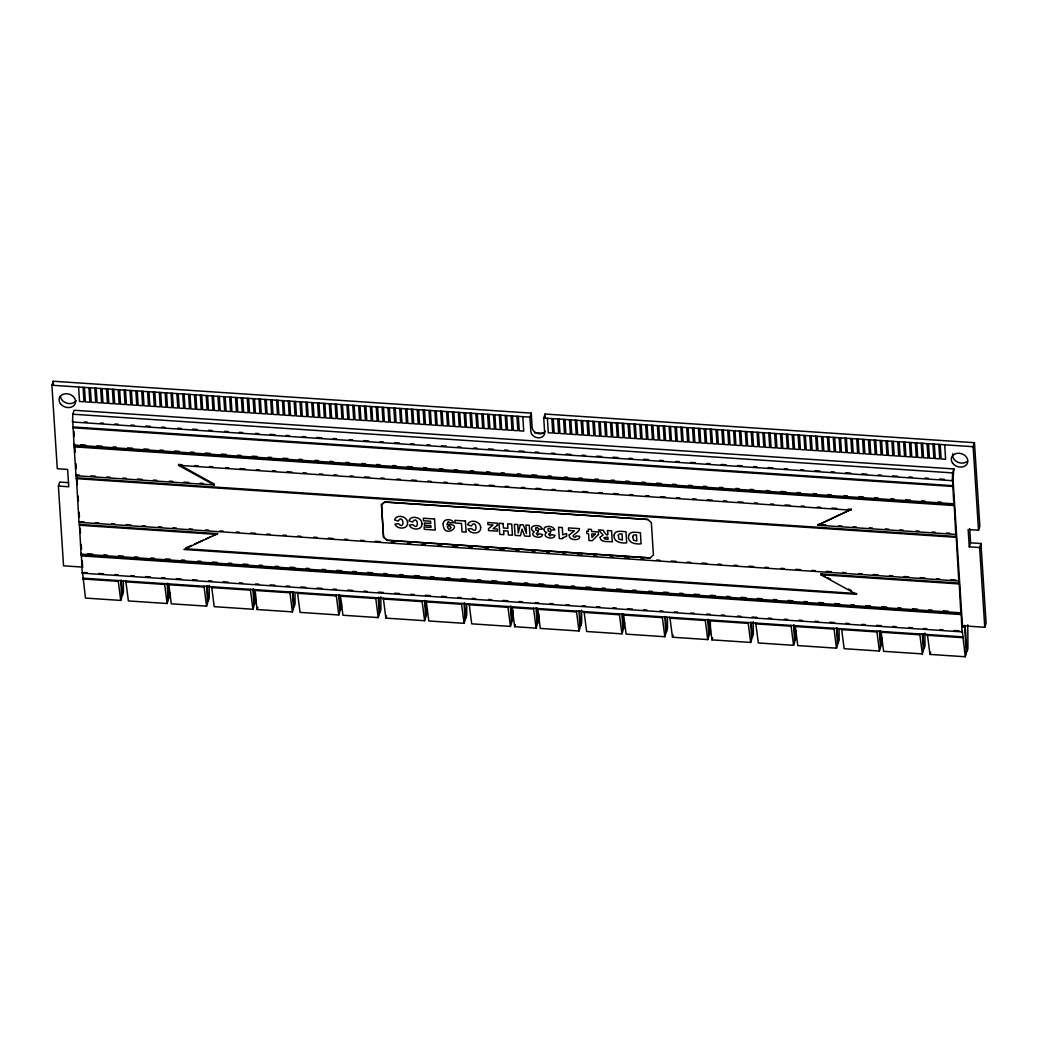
<?xml version="1.0" encoding="UTF-8"?>
<svg xmlns="http://www.w3.org/2000/svg" width="1038" height="1038" viewBox="0 0 1038 1038"><rect width="100%" height="100%" fill="white"/><g stroke="black" fill="none" stroke-linecap="round" stroke-linejoin="round"><path stroke-width="1.5" d="M72.53 421.999L72.79 421.194L74.022 445.107L953.805 503.793L952.573 479.88L952.313 480.685L72.53 421.999L72.816 414.214L74.139 410.257L953.922 468.942L952.975 478.687L962.356 624.162A6.968 1.285 -86.2 0 0 964.055 625.862M952.313 480.685L952.612 472.9L953.922 468.942M82.923 567.111L63.539 565.814L58.4 486.082L68.755 486.77L67.639 469.436L57.285 468.748L51.9 385.241L53.236 381.244L531.248 413.124L532.17 427.565A7.045 5.644 18.4 0 0 537.658 433.495A7.045 5.644 18.4 0 0 545.248 431.315M58.4 486.082L59.724 482.073L68.612 482.67M74.022 445.107L74.282 444.303M214.152 484.954L178.497 465.309L178.77 464.505L214.425 484.149L214.152 484.954L75.995 475.728L74.126 446.846L74.399 446.042L954.182 504.728L954.065 503.002L953.805 503.793M75.995 475.728L76.254 474.937L79.472 475.144M78.992 522.335L79.264 521.53L81.042 554.11L960.825 612.809L959.047 580.229L958.775 581.021L78.992 522.335L76.254 474.937M81.042 554.11L81.301 553.319L82.274 573.184L962.057 631.87L962.317 631.078L965.249 656.756L929.97 654.407L927.414 634.503M82.274 573.184L82.534 572.379L85.466 598.07L120.732 600.431L121.77 597.33L120.68 580.385M120.732 600.431L118.176 580.514L962.693 636.852M167.092 583.343L168.182 600.288L167.105 603.519L128.375 600.937L125.819 581.021M167.105 603.519L164.549 583.616M206.549 585.977L207.639 602.922L206.575 606.153L171.296 603.805L168.74 583.888M185.802 548.778L856.713 593.541L856.454 594.333L183.921 549.478L217.617 533.636L79.446 524.424M206.575 606.153L204.019 586.236M252.922 589.078L254.012 606.023L252.935 609.241L214.204 606.659L211.661 586.755M252.935 609.241L250.379 589.337M292.379 591.712L293.469 608.657L292.405 611.875L257.126 609.527L254.57 589.61M257.126 609.527L257.839 607.373M292.405 611.875L289.849 591.971M338.751 594.8L339.841 611.745L338.777 614.976L300.047 612.381L297.491 592.477M338.777 614.976L336.221 595.059M378.221 597.434L379.311 614.379L378.234 617.597L342.955 615.249L340.399 595.345M381.465 504.792L384.8 501.925L647.686 519.467L651.332 522.581L653.421 555.058L650.086 557.912L387.2 540.383L383.554 537.256L381.465 504.792L384.8 501.925M383.554 537.256L381.53 504.585M387.2 540.383L383.619 537.061M378.234 617.597L375.678 597.693M424.581 600.522L425.684 617.467L424.607 620.698L385.877 618.116L383.32 598.199M385.877 618.116L386.59 615.962M424.607 620.698L422.051 600.781M464.051 603.156L465.141 620.101L464.064 623.332L428.798 620.971L426.242 601.067M464.064 623.332L461.508 603.415M969.271 546.844L970.595 542.835L980.962 543.523L979.625 547.532L969.271 546.844L968.156 529.51L978.51 530.197L979.846 526.188L974.461 442.694L545.054 414.045L543.73 418.055L544.652 432.496A7.045 5.644 18.4 0 1 538.125 437.815A7.045 5.644 18.4 0 1 530.846 431.574L529.912 417.133L531.248 413.124M510.424 606.244L511.513 623.189L510.437 626.42L471.706 623.838L469.15 603.934M510.437 626.42L507.88 606.516M536.062 607.944L537.152 624.902L536.088 628.133L514.627 626.705L512.071 606.789M514.627 626.705L515.341 624.552M536.088 628.133L533.532 608.229M578.983 610.811L580.073 627.756L578.996 631L540.266 628.418L537.71 608.502M578.996 631L576.44 611.084M621.892 613.679L622.995 630.624L621.918 633.855L586.639 631.506L584.083 611.603M647.686 519.467L384.735 502.133M621.918 633.855L619.362 613.951M664.813 616.546L665.903 633.491L664.826 636.722L626.109 634.14L623.553 614.224M650.086 557.912L387.265 540.175M664.826 636.722L662.283 616.806M707.734 619.375L708.837 636.32L707.747 639.59L672.468 637.228L669.912 617.325M672.468 637.228L673.195 635.048M707.747 639.59L705.191 619.673M750.656 622.242L751.746 639.187L750.669 642.444L711.938 639.862L709.382 619.958M711.938 639.862L712.652 637.695M750.669 642.444L748.113 622.541M793.577 625.11L794.667 642.055L793.577 645.312L758.311 642.963L755.755 623.047M817.607 525.202L851.303 509.373L817.607 525.202L955.777 534.427L956.037 533.623L958.775 581.021M793.577 645.312L791.021 625.395M836.485 627.964L837.575 644.922L836.498 648.179L797.768 645.584L795.212 625.68M856.454 594.333L820.799 574.702L821.058 573.897L959.229 583.109M836.498 648.179L833.942 628.262M879.407 630.832L880.496 647.79L879.407 651.034L844.141 648.685L841.584 628.769M879.407 651.034L876.863 631.13M922.315 633.699L923.405 650.644L922.328 653.901L883.598 651.319L881.041 631.402M978.51 530.197L973.138 446.703L974.461 442.694M955.777 534.427L954.182 504.728M922.328 653.901L919.772 633.984M929.97 654.407L930.684 652.253M960.825 612.809L961.084 612.005L962.057 631.87M965.249 656.756L966.326 653.512L964.834 630.416L965.405 628.665L966.91 651.76L967.922 648.698L967.792 624.772M962.135 625.758L984.764 627.276L986.1 623.267L980.962 543.523M185.646 548.012L191.459 545.404M194.366 544.094L203.085 540.175M205.991 538.865L210.351 536.906M213.257 535.608L217.617 533.636M51.9 385.241L529.912 417.133M543.73 418.055L973.138 446.703M534.518 432.677L544.223 433.326M72.816 414.214L952.612 472.9M84.117 421.947L87.348 422.168M100.284 423.024L103.528 423.245M114.842 423.997L118.073 424.218M131.009 425.074L134.252 425.295M145.567 426.047L150.419 426.371M161.746 427.124L164.977 427.345M177.913 428.201L181.144 428.422M192.471 429.174L197.324 429.498M208.638 430.251L211.882 430.472M224.818 431.341L228.049 431.549M239.376 432.301L242.607 432.522M255.543 433.391L258.773 433.599M270.101 434.351L274.953 434.675M286.267 435.428L289.511 435.649M302.447 436.518L305.678 436.726M316.992 437.478L321.845 437.802M333.172 438.568L336.403 438.776M349.339 439.645L352.583 439.853M363.897 440.618L368.75 440.942M380.077 441.695L383.307 441.903M394.622 442.668L399.474 442.992M410.801 443.745L414.032 443.953M426.968 444.822L430.212 445.043M441.526 445.795L446.379 446.119M457.693 446.872L460.937 447.08M473.873 447.949L477.104 448.169M488.431 448.922L493.284 449.246M504.598 449.999L507.829 450.22M519.156 450.972L524.008 451.296M535.323 452.049L538.566 452.27M551.502 453.126L554.733 453.346M566.06 454.099L570.913 454.423M582.227 455.176L585.458 455.397M596.785 456.149L601.638 456.473M612.952 457.226L617.805 457.55M629.132 458.303L632.363 458.524M643.677 459.276L648.529 459.6M659.857 460.353L663.087 460.574M676.023 461.43L679.267 461.651M690.581 462.403L695.434 462.727M706.761 463.48L709.992 463.701M721.306 464.453L726.159 464.777M737.486 465.53L742.339 465.854M753.653 466.607L756.897 466.828M768.211 467.58L773.063 467.904M784.378 468.657L787.621 468.878M800.558 469.747L803.788 469.954M815.115 470.707L819.968 471.031M831.282 471.797L834.513 472.005M845.84 472.757L850.693 473.081M862.007 473.847L866.86 474.171M878.187 474.924L881.418 475.132M892.745 475.897L897.598 476.208M908.912 476.974L912.143 477.182M925.079 478.051L928.322 478.259M939.637 479.024L944.489 479.348M73.166 426.968L952.949 485.667M72.894 427.773L952.689 486.459M80.756 444.744L85.609 445.068M96.923 445.821L101.776 446.145M113.103 446.898L116.334 447.106M127.648 447.871L132.501 448.195M143.828 448.948L148.681 449.272M159.995 450.025L163.226 450.245M174.553 450.998L179.405 451.322M190.72 452.075L193.963 452.296M205.277 453.048L210.13 453.372M221.457 454.125L226.31 454.449M237.624 455.202L240.855 455.423M252.182 456.175L257.035 456.499M268.349 457.252L271.593 457.473M282.907 458.225L287.76 458.549M299.087 459.302L302.317 459.523M315.254 460.379L318.484 460.6M329.812 461.352L333.042 461.573M345.978 462.429L349.209 462.65M362.158 463.506L365.389 463.726M376.703 464.479L379.947 464.7M392.883 465.556L396.114 465.777M407.441 466.529L412.294 466.853M423.608 467.606L426.839 467.827M439.788 468.683L443.018 468.904M454.333 469.656L457.576 469.877M470.512 470.733L473.743 470.954M486.679 471.823L489.91 472.031M501.237 472.783L504.468 473.004M517.404 473.873L520.648 474.081M531.962 474.833L536.815 475.157M548.142 475.923L551.373 476.131M564.309 477L567.539 477.208M578.867 477.973L582.097 478.181M595.034 479.05L598.277 479.258M611.213 480.127L614.444 480.335M625.771 481.1L629.002 481.308M641.938 482.177L645.169 482.385M656.496 483.15L661.349 483.474M672.663 484.227L675.894 484.435M688.843 485.304L692.074 485.525M703.388 486.277L706.631 486.485M719.568 487.354L722.798 487.575M735.734 488.431L738.978 488.651M750.292 489.404L753.523 489.625M766.472 490.481L769.703 490.702M781.017 491.454L785.87 491.778M797.197 492.531L800.428 492.752M813.364 493.608L816.595 493.829M827.922 494.581L831.153 494.802M844.089 495.658L847.332 495.879M858.647 496.631L863.499 496.955M874.826 497.708L878.057 497.929M890.993 498.785L894.224 499.006M905.551 499.758L910.404 500.082M921.718 500.835L924.962 501.056M937.898 501.912L941.129 502.133M74.126 446.846L953.909 505.532M178.77 464.505L182 464.726M194.936 465.595L198.167 465.803M209.481 466.555L212.712 466.776M225.648 467.632L228.879 467.853M240.193 468.605L245.046 468.929M256.36 469.682L259.604 469.903M272.527 470.759L275.771 470.98M287.085 471.732L291.938 472.056M303.252 472.809L306.482 473.03M319.419 473.899L322.649 474.106M333.964 474.859L337.194 475.08M350.13 475.936L353.361 476.157M364.675 476.909L369.528 477.233M380.842 477.986L384.086 478.207M397.009 479.063L400.253 479.284M411.567 480.036L416.42 480.36M427.734 481.113L430.965 481.334M443.901 482.203L447.131 482.411M458.446 483.163L461.676 483.384M474.613 484.24L477.843 484.461M489.17 485.213L494.01 485.537M505.337 486.29L508.568 486.511M521.504 487.367L524.735 487.588M536.049 488.34L540.902 488.664M552.216 489.417L555.447 489.638M568.383 490.507L571.614 490.715M582.928 491.467L587.78 491.791M599.095 492.544L602.325 492.765M613.653 493.517L618.492 493.841M629.819 494.594L633.05 494.815M645.986 495.671L649.217 495.892M660.531 496.644L665.384 496.968M676.698 497.721L679.929 497.942M692.865 498.811L696.096 499.019M707.41 499.771L712.263 500.095M723.577 500.848L726.821 501.069M738.135 501.821L742.974 502.145M754.302 502.898L757.532 503.119M770.468 503.988L773.699 504.196M785.013 504.948L789.866 505.272M801.18 506.025L804.411 506.246M817.347 507.115L820.578 507.323M831.892 508.075L836.745 508.399M848.059 509.152L851.303 509.373M178.497 465.309L851.03 510.177M90.721 475.897L95.535 476.221M106.784 476.974L109.989 477.182M122.847 478.038L126.065 478.259M137.301 479.011L142.128 479.322M153.377 480.075L156.582 480.296M169.441 481.152L172.658 481.36M183.895 482.112L188.721 482.436M199.971 483.189L203.176 483.397M817.866 524.411L825.911 524.943M838.756 525.799L841.974 526.006M853.223 526.759L856.428 526.98M869.286 527.836L872.491 528.044M885.349 528.9L888.567 529.121M899.803 529.873L903.021 530.081M915.879 530.937L919.084 531.158M931.942 532.014L935.16 532.235M946.397 532.974L949.614 533.195M76.449 477.817L956.232 536.516M76.176 478.622L955.959 537.308M80.873 521.647L84.104 521.855M95.431 522.62L98.662 522.828M111.598 523.697L114.842 523.905M126.156 524.657L131.009 524.981M142.336 525.747L145.567 525.955M158.503 526.824L161.733 527.032M173.061 527.797L176.291 528.005M189.227 528.874L192.471 529.082M205.407 529.951L208.638 530.171M219.965 530.924L223.196 531.132M236.132 532.001L239.363 532.222M250.69 532.974L255.543 533.298M266.857 534.051L270.088 534.272M283.037 535.128L286.267 535.349M297.582 536.101L300.825 536.309M313.761 537.178L316.992 537.399M328.319 538.151L333.172 538.475M344.486 539.228L347.717 539.449M360.666 540.305L363.897 540.526M375.211 541.278L380.064 541.602M391.391 542.355L394.622 542.576M407.558 543.432L410.789 543.653M422.116 544.405L425.346 544.626M438.283 545.482L441.526 545.703M452.84 546.455L457.693 546.779M469.02 547.532L472.251 547.753M485.187 548.609L488.418 548.83M499.745 549.582L504.598 549.906M515.912 550.659L519.156 550.88M532.092 551.749L535.323 551.957M546.65 552.709L549.881 552.93M562.817 553.786L566.047 554.007M577.375 554.759L582.227 555.083M593.541 555.836L596.772 556.057M609.721 556.926L612.952 557.134M624.266 557.886L629.119 558.21M640.446 558.976L643.677 559.184M656.613 560.053L659.857 560.261M671.171 561.026L676.023 561.35M687.351 562.103L690.581 562.311M701.896 563.076L706.748 563.4M718.075 564.153L721.306 564.361M734.242 565.23L737.473 565.438M748.8 566.203L753.653 566.527M764.967 567.28L768.211 567.488M781.147 568.357L784.378 568.577M795.705 569.33L800.558 569.654M811.872 570.407L815.102 570.628M826.43 571.38L831.282 571.704M842.596 572.457L845.84 572.678M858.776 573.534L862.007 573.755M873.334 574.507L878.174 574.831M889.501 575.584L892.732 575.805M904.059 576.557L908.912 576.881M920.226 577.634L925.079 577.958M936.406 578.711L939.637 578.932M950.951 579.684L955.803 580.008M79.173 525.228L217.344 534.44M820.799 574.702L958.956 583.914M87.776 553.747L92.629 554.071M103.943 554.824L107.186 555.045M118.501 555.797L123.353 556.121M134.68 556.874L137.911 557.095M150.847 557.951L154.078 558.172M165.405 558.924L170.258 559.248M181.572 560.001L184.816 560.222M197.752 561.078L200.983 561.299M212.297 562.051L217.15 562.375M228.477 563.128L231.708 563.349M243.035 564.101L247.887 564.425M259.202 565.178L262.432 565.399M275.381 566.268L278.612 566.476M289.926 567.228L294.779 567.552M306.106 568.318L309.337 568.526M322.273 569.395L325.517 569.603M336.831 570.368L341.684 570.679M352.998 571.445L356.242 571.653M367.556 572.405L372.408 572.729M383.736 573.495L386.966 573.703M399.902 574.572L403.133 574.78M414.46 575.545L419.313 575.869M430.627 576.622L433.871 576.83M446.807 577.699L450.038 577.919M461.365 578.672L466.218 578.996M477.532 579.749L480.763 579.97M492.09 580.722L496.943 581.046M508.257 581.799L511.5 582.02M524.437 582.876L527.667 583.096M538.981 583.849L543.834 584.173M555.161 584.926L558.392 585.147M571.328 586.003L574.572 586.223M585.886 586.976L590.739 587.3M602.066 588.053L605.297 588.274M616.611 589.026L621.464 589.35M632.791 590.103L636.022 590.324M648.958 591.18L652.201 591.401M663.516 592.153L668.368 592.477M679.682 593.23L682.926 593.451M694.24 594.203L699.093 594.527M710.42 595.28L715.273 595.604M726.587 596.357L729.818 596.578M741.145 597.33L745.998 597.654M757.312 598.407L762.164 598.731M773.492 599.497L776.722 599.705M788.05 600.457L792.902 600.781M804.216 601.534L807.447 601.755M818.774 602.507L823.627 602.831M834.941 603.584L839.794 603.908M851.121 604.674L854.352 604.882M865.666 605.634L870.519 605.958M881.846 606.724L886.699 607.048M898.013 607.801L901.256 608.009M912.571 608.774L917.423 609.098M928.75 609.851L931.981 610.059M943.295 610.824L948.148 611.148M81.418 555.045L961.201 613.743M81.146 555.849L960.941 614.535M84.156 572.496L87.387 572.704M98.701 573.469L103.553 573.793M114.881 574.546L118.111 574.754M131.048 575.623L134.291 575.831M145.605 576.596L150.458 576.92M161.785 577.673L165.016 577.881M176.33 578.646L181.183 578.97M192.51 579.723L197.363 580.047M208.677 580.8L211.921 581.021M223.235 581.773L228.088 582.097M239.402 582.85L242.645 583.071M255.582 583.927L258.812 584.147M270.139 584.9L274.992 585.224M286.306 585.977L289.537 586.198M300.864 586.95L305.717 587.274M317.031 588.027L321.884 588.351M333.211 589.104L336.442 589.325M347.769 590.077L352.622 590.401M363.936 591.154L367.167 591.375M378.494 592.127L383.346 592.451M394.661 593.204L399.513 593.528M410.84 594.281L414.071 594.502M425.385 595.254L430.238 595.578M441.565 596.331L446.418 596.655M457.732 597.408L460.976 597.629M472.29 598.381L475.521 598.602M488.47 599.458L491.701 599.679M503.015 600.431L507.867 600.755M519.195 601.508L522.425 601.729M535.361 602.598L538.605 602.806M549.919 603.558L553.15 603.779M566.086 604.648L569.33 604.856M582.266 605.725L585.497 605.933M596.824 606.698L600.055 606.906M612.991 607.775L616.222 607.983M627.549 608.748L632.402 609.059M643.716 609.825L646.959 610.033M659.896 610.902L663.126 611.11M674.453 611.875L677.684 612.083M690.62 612.952L693.851 613.16M706.787 614.029L710.031 614.249M721.345 615.002L724.589 615.21M737.525 616.079L740.756 616.3M752.07 617.052L756.923 617.376M768.25 618.129L771.481 618.35M784.417 619.206L787.66 619.427M798.975 620.179L802.205 620.4M815.154 621.256L818.385 621.477M829.699 622.229L834.552 622.553M845.879 623.306L849.11 623.527M862.046 624.383L865.29 624.604M876.604 625.356L881.457 625.68M892.771 626.433L896.015 626.654M908.951 627.51L912.181 627.731M923.509 628.483L926.739 628.704M939.675 629.56L942.906 629.781M954.233 630.533L959.086 630.857M82.91 578.166L118.176 580.514M82.638 578.957L117.917 581.319M125.559 581.825L164.289 584.407M168.467 584.692L203.746 587.041M211.389 587.547L250.119 590.142M254.31 590.414L289.576 592.763M297.218 593.282L335.949 595.864M340.14 596.136L375.419 598.498M383.061 599.004L421.778 601.586M425.969 601.871L461.248 604.22M468.891 604.726L507.621 607.308M511.799 607.593L533.26 609.021M537.45 609.306L576.181 611.888M583.823 612.394L619.089 614.756M623.28 615.028L662.01 617.61M669.653 618.129L704.932 620.477M709.11 620.75L747.84 623.345M755.482 623.851L790.761 626.199M794.952 626.485L833.67 629.067M841.312 629.573L876.591 631.921M880.782 632.207L919.512 634.789M927.155 635.295L962.421 637.656M821.058 573.897L825.171 576.168M827.922 577.673L830.66 579.178M848.487 589L851.238 590.518M979.625 547.532L984.764 627.276M969.687 528.653L970.595 542.835M944.671 444.796L945.605 459.25L941.129 458.952L940.194 444.498M938.819 444.407L939.74 458.848L935.264 458.549L934.33 444.108M932.954 444.017L933.876 458.459L929.399 458.16L928.465 443.719M927.09 443.628L928.024 458.069L923.535 457.771L922.6 443.33M921.225 443.239L922.159 457.68L917.67 457.382L916.749 442.941M915.36 442.85L916.295 457.291L911.805 456.992L910.884 442.538M922.938 633.66L923.937 649.074L925.014 645.844L924.936 633.076M909.496 442.448L910.43 456.902L905.953 456.603L905.019 442.149M903.631 442.058L904.565 456.512L900.089 456.214L899.155 441.76M897.779 441.669L898.7 456.11L894.224 455.812L893.29 441.371M891.914 441.28L892.836 455.721L888.359 455.423L887.425 440.981M886.05 440.891L886.984 455.332L882.495 455.033L881.56 440.592M880.185 440.501L881.119 454.942L876.63 454.644L875.709 440.203M874.32 440.112L875.255 454.553L870.765 454.255L869.844 439.801M868.456 439.71L869.39 454.164L864.914 453.866L863.979 439.411M880.029 630.806L881.015 646.207L882.066 638.188M862.591 439.321L863.525 453.775L859.049 453.476L858.115 439.022M856.726 438.931L857.66 453.372L853.184 453.074L852.25 438.633M850.875 438.542L851.796 452.983L847.319 452.685L846.385 438.244M845.01 438.153L845.931 452.594L841.455 452.296L840.52 437.854M839.145 437.764L840.079 452.205L835.59 451.906L834.656 437.465M833.28 437.361L834.215 451.815L829.725 451.517L828.804 437.063M827.416 436.972L828.35 451.426L823.861 451.128L822.939 436.674M837.108 627.925L838.107 643.326L839.171 640.109L839.106 628.95M821.551 436.583L822.485 451.037L818.009 450.739L817.075 436.284M815.686 436.194L816.621 450.635L812.144 450.336L811.21 435.895M809.822 435.804L810.756 450.245L806.279 449.947L805.345 435.506M803.97 435.415L804.891 449.856L800.415 449.558L799.481 435.117M798.105 435.026L799.026 449.467L794.55 449.169L793.616 434.727M792.241 434.624L793.175 449.078L788.685 448.779L787.751 434.325M786.376 434.234L787.31 448.688L782.821 448.39L781.899 433.936M794.2 625.058L795.186 640.472L796.263 637.254L796.224 630.87M780.511 433.845L781.445 448.299L776.956 448.001L776.035 433.547M774.646 433.456L775.581 447.897L771.104 447.599L770.17 433.157M768.782 433.067L769.716 447.508L765.24 447.209L764.305 432.768M762.917 432.677L763.851 447.119L759.375 446.82L758.441 432.379M757.065 432.288L757.987 446.729L753.51 446.431L752.576 431.99M751.201 431.886L752.122 446.34L747.645 446.042L746.711 431.587M745.336 431.497L746.27 445.951L741.781 445.652L740.847 431.198M739.471 431.107L740.405 445.562L735.916 445.263L734.995 430.809M751.278 622.203L752.278 637.604L753.341 634.387L753.277 621.632M733.606 430.718L734.541 445.159L730.051 444.861L729.13 430.42M727.742 430.329L728.676 444.77L724.2 444.472L723.265 430.03M721.877 429.94L722.811 444.381L718.335 444.082L717.401 429.641M716.012 429.55L716.947 443.992L712.47 443.693L711.536 429.252M710.161 429.148L711.082 443.602L706.606 443.304L705.671 428.85M704.296 428.759L705.217 443.213L700.741 442.915L699.807 428.46M698.431 428.37L699.365 442.824L694.876 442.525L693.942 428.071M708.357 619.336L709.356 634.75L710.433 631.519L710.368 621.957M692.567 427.98L693.501 442.422L689.011 442.123L688.09 427.682M686.702 427.591L687.636 442.032L683.147 441.734L682.226 427.293M680.837 427.202L681.771 441.643L677.295 441.345L676.361 426.903M674.972 426.813L675.907 441.254L671.43 440.955L670.496 426.514M669.108 426.41L670.042 440.865L665.566 440.566L664.631 426.112M663.256 426.021L664.177 440.475L659.701 440.177L658.767 425.723M657.391 425.632L658.313 440.086L653.836 439.788L652.902 425.333M665.449 616.481L666.435 631.883L667.512 628.665L667.447 617.493M651.527 425.243L652.461 439.684L647.971 439.385L647.037 424.944M645.662 424.853L646.596 439.295L642.107 438.996L641.186 424.555M639.797 424.464L640.731 438.905L636.242 438.607L635.321 424.166M633.933 424.075L634.867 438.516L630.39 438.218L629.456 423.776M628.068 423.673L629.002 438.127L624.526 437.828L623.591 423.374M622.216 423.283L623.137 437.738L618.661 437.439L617.727 422.985M616.351 422.894L617.273 437.348L612.796 437.037L611.862 422.596M610.487 422.505L611.421 436.946L606.932 436.648L605.997 422.207M622.528 613.614L623.527 629.028L624.578 622.605M604.622 422.116L605.556 436.557L601.067 436.258L600.146 421.817M598.757 421.726L599.692 436.168L595.202 435.869L594.281 421.428M592.893 421.337L593.827 435.778L589.35 435.48L588.416 421.039M587.028 420.935L587.962 435.389L583.486 435.091L582.552 420.637M581.163 420.546L582.097 435L577.621 434.701L576.687 420.247M575.312 420.156L576.233 434.611L571.756 434.299L570.822 419.858M569.447 419.767L570.368 434.208L565.892 433.91L564.957 419.469M579.606 610.759L580.605 626.161L581.682 622.943L581.604 610.175M563.582 419.378L564.516 433.819L560.027 433.521L559.093 419.08M557.717 418.989L558.652 433.43L554.162 433.131L553.241 418.69M551.853 418.599L552.787 433.041L548.298 432.742L547.376 418.301M545.054 414.045L545.261 417.263M536.698 607.892L537.684 623.306L538.761 620.075L538.722 613.692M522.802 416.653L523.736 431.107L519.26 430.809L518.325 416.355M516.937 416.264L517.871 430.705L513.395 430.407L512.461 415.966M511.085 415.875L512.006 430.316L507.53 430.017L506.596 415.576M505.221 415.485L506.142 429.927L501.665 429.628L500.731 415.187M499.356 415.096L500.29 429.537L495.801 429.239L494.867 414.798M511.046 606.192L512.045 621.593L513.122 618.363L513.07 610.383M493.491 414.707L494.425 429.148L489.936 428.85L489.015 414.396M487.626 414.305L488.561 428.759L484.071 428.46L483.15 414.006M481.762 413.915L482.696 428.37L478.22 428.071L477.285 413.617M475.897 413.526L476.831 427.967L472.355 427.669L471.421 413.228M470.032 413.137L470.967 427.578L466.49 427.28L465.556 412.839M464.181 412.748L465.102 427.189L460.625 426.89L459.691 412.449M458.316 412.358L459.237 426.8L454.761 426.501L453.827 412.06M452.451 411.969L453.385 426.41L448.896 426.112L447.962 411.658M464.674 603.091L465.673 618.505L466.75 615.274L466.685 604.103M446.587 411.567L447.521 426.021L443.031 425.723L442.11 411.269M440.722 411.178L441.656 425.632L437.167 425.333L436.245 410.879M434.857 410.789L435.791 425.23L431.315 424.931L430.381 410.49M428.992 410.399L429.927 424.84L425.45 424.542L424.516 410.101M423.128 410.01L424.062 424.451L419.586 424.153L418.651 409.712M417.276 409.621L418.197 424.062L413.721 423.764L412.787 409.322M425.217 600.457L426.216 615.858L427.267 609.449M411.411 409.231L412.333 423.673L407.856 423.374L406.922 408.92M405.547 408.829L406.481 423.283L401.991 422.985L401.057 408.531M399.682 408.44L400.616 422.894L396.127 422.596L395.206 408.142M393.817 408.051L394.751 422.492L390.262 422.194L389.341 407.752M387.953 407.662L388.887 422.103L384.41 421.804L383.476 407.363M382.088 407.272L383.022 421.713L378.546 421.415L377.611 406.974M376.223 406.883L377.157 421.324L372.681 421.026L371.747 406.585M370.371 406.494L371.293 420.935L366.816 420.637L365.882 406.182M378.831 597.395L379.83 612.809L380.92 609.54L380.842 596.785M364.507 406.092L365.428 420.546L360.952 420.247L360.017 405.793M358.642 405.702L359.576 420.156L355.087 419.858L354.153 405.404M352.777 405.313L353.711 419.754L349.222 419.456L348.301 405.015M346.913 404.924L347.847 419.365L343.357 419.067L342.436 404.625M341.048 404.535L341.982 418.976L337.506 418.677L336.572 404.236M335.183 404.145L336.117 418.586L331.641 418.288L330.707 403.847M329.331 403.743L330.253 418.197L325.776 417.899L324.842 403.445M339.374 594.761L340.373 610.175L341.45 606.906L341.424 602.131M323.467 403.354L324.388 417.808L319.912 417.51L318.977 403.055M317.602 402.965L318.523 417.419L314.047 417.12L313.113 402.666M311.737 402.575L312.672 417.017L308.182 416.718L307.261 402.277M305.873 402.186L306.807 416.627L302.317 416.329L301.396 401.888M300.008 401.797L300.942 416.238L296.453 415.94L295.532 401.498M294.143 401.408L295.077 415.849L290.601 415.55L289.667 401.109M288.279 401.005L289.213 415.459L284.736 415.161L283.802 400.707M282.427 400.616L283.348 415.07L278.872 414.772L277.937 400.318M293.001 591.673L294.001 607.074L295.077 603.818L295.013 592.646M276.562 400.227L277.483 414.681L273.007 414.383L272.073 399.928M270.697 399.838L271.632 414.279L267.142 413.98L266.208 399.539M264.833 399.448L265.767 413.89L261.278 413.591L260.356 399.15M258.968 399.059L259.902 413.5L255.413 413.202L254.492 398.761M253.103 398.67L254.038 413.111L249.561 412.813L248.627 398.371M247.239 398.268L248.173 412.722L243.696 412.423L242.762 397.969M241.374 397.878L242.308 412.333L237.832 412.034L236.898 397.58M253.544 589.026L254.544 604.44L255.62 601.184L255.569 593.204M235.522 397.489L236.443 411.943L231.967 411.645L231.033 397.191M229.658 397.1L230.579 411.541L226.102 411.243L225.168 396.801M223.793 396.711L224.727 411.152L220.238 410.853L219.303 396.412M217.928 396.321L218.862 410.763L214.373 410.464L213.452 396.023M212.063 395.932L212.998 410.373L208.508 410.075L207.587 395.634M206.199 395.53L207.133 409.984L202.657 409.686L201.722 395.231M200.334 395.141L201.268 409.595L196.792 409.296L195.858 394.842M207.172 585.938L208.171 601.352L209.248 598.096L209.17 585.328M194.469 394.751L195.404 409.206L190.927 408.907L189.993 394.453M188.618 394.362L189.539 408.803L185.062 408.505L184.128 394.064M182.753 393.973L183.674 408.414L179.198 408.116L178.264 393.674M176.888 393.584L177.822 408.025L173.333 407.726L172.399 393.285M171.023 393.194L171.958 407.636L167.468 407.337L166.547 392.896M165.159 392.792L166.093 407.246L161.604 406.948L160.682 392.494M159.294 392.403L160.228 406.857L155.752 406.559L154.818 392.105M167.715 583.304L168.701 598.705L169.765 592.27M153.429 392.014L154.364 406.468L149.887 406.169L148.953 391.715M147.565 391.624L148.499 406.066L144.023 405.767L143.088 391.326M141.713 391.235L142.634 405.676L138.158 405.378L137.224 390.937M135.848 390.846L136.769 405.287L132.293 404.989L131.359 390.548M129.984 390.457L130.918 404.898L126.428 404.599L125.494 390.158M124.119 390.054L125.053 404.509L120.564 404.21L119.642 389.756M118.254 389.665L119.188 404.119L114.699 403.821L113.778 389.367M112.389 389.276L113.324 403.73L108.847 403.419L107.913 388.978M121.342 580.203L122.341 595.604L123.418 592.361L123.353 581.202M106.525 388.887L107.459 403.328L102.983 403.029L102.048 388.588M100.66 388.497L101.594 402.939L97.118 402.64L96.184 388.199M94.808 388.108L95.73 402.549L91.253 402.251L90.319 387.81M88.944 387.719L89.865 402.16L85.388 401.862L84.454 387.421M83.079 387.317L84.013 401.771L79.524 401.472L78.59 387.018M73.919 431.302L74.23 436.155M74.762 444.238L75.281 452.321M76.008 463.636L76.319 468.488M76.734 474.95L77.357 484.655M78.084 495.969L78.395 500.809M79.135 512.136L79.446 516.976M80.173 528.29L80.484 533.143M81.211 544.457L81.522 549.31M82.249 560.624L82.573 565.476M53.236 381.244L53.444 384.449M76.072 400.603A8.46 6.773 18.4 0 1 66.951 403.211A8.46 6.773 18.4 0 1 60.386 396.101M967.066 461.469A8.46 6.773 18.4 0 1 957.127 461.897A8.46 6.773 18.4 0 1 952.767 453.84M443.2 523.736C443.161 540.876 465.867 523.178 446.872 524.566L448.182 521.621L450.012 522.867L453.645 522.724C451.906 518.455 443.382 518.429 443.2 523.736M618.246 535.582L619.089 539.176L622.437 540.045L622.047 533.986L619.232 534.038L618.246 535.582M632.661 536.542L633.504 540.136L636.852 541.006L636.463 534.946L633.647 534.998L632.661 536.542M614.159 534.946C612.939 541.979 621.503 543.588 626.692 542.835L625.979 531.741C622.437 531.741 615.106 529.51 614.159 534.946M628.574 535.906C627.354 542.939 635.918 544.561 641.108 543.795L640.394 532.702C636.839 532.702 629.521 530.47 628.574 535.906M407.558 522.724C408.168 529.652 396.944 529.575 394.92 524.125L398.501 523.697C405.326 530.937 403.432 513.174 398.177 521.063L394.531 519.921C396.477 513.654 407.687 516.34 407.558 522.724M421.973 523.684C422.583 530.613 411.359 530.548 409.335 525.085L412.916 524.657C419.741 531.897 417.847 514.134 412.592 522.023L408.946 520.881C410.892 514.614 422.103 517.3 421.973 523.684M480.659 527.602C481.282 534.518 470.045 534.453 468.034 529.004L471.602 528.576C478.427 535.816 476.546 518.053 471.291 525.942L467.632 524.8C469.578 518.533 480.789 521.219 480.659 527.602M538.32 530.665L537.788 532.779A1.713 1.375 18.4 0 0 536.27 533.48L537.606 535.18L539.124 533.804L542.64 534.557C541.421 540.136 528.329 535.945 534.311 531.716L532.494 530.833L531.573 528.952A4.502 3.607 18.4 0 1 532.741 526.396C535.893 524.735 541.032 525.423 542.485 529.082L538.826 529.25L537.541 527.615L535.686 527.849L535.816 530.249L538.32 530.665M550.672 531.482L550.153 533.61A1.713 1.375 18.4 0 0 548.622 534.311L549.971 535.997L551.489 534.622L555.006 535.374C553.786 540.954 540.694 536.776 546.663 532.533L544.846 531.651L543.925 529.769A4.502 3.607 18.4 0 1 545.106 527.213C548.259 525.565 553.397 526.253 554.85 529.912L551.191 530.081L549.893 528.433L548.038 528.679L548.181 531.08L550.672 531.482M600.172 537.139C599.925 543.172 608.865 541.019 612.277 541.875L611.564 530.781L607.451 530.509C609.436 539.02 604.752 533.441 603.156 530.223L598.524 529.912L603.117 535.089L600.172 537.139M450.752 527.538L450.349 528.887L448.442 529.095L447.261 526.448L449.571 525.669L450.752 527.538M569.2 534.985C568.539 539.332 574.429 540.097 577.543 539.358A3.776 3.023 18.4 0 0 579.528 537.502L579.762 536.374L576.064 535.868L575.545 537.139C568.058 536.568 579.931 532.39 579.541 528.64L568.487 527.901L568.642 530.418L574.403 530.807L569.2 534.985M604.259 537.658L604.674 538.852L608.021 539.358L607.879 537.1L604.259 537.658M520.298 524.696L518.26 532.974L517.715 524.514L514.355 524.294L515.069 535.387L520.466 535.751L522.088 529.133L524.605 536.023L529.99 536.386L529.276 525.293L525.916 525.072L526.461 533.532L523.334 524.891L520.298 524.696M562.972 537.814L562.337 538.735L559.287 538.527L558.561 527.239L562.285 527.499L562.765 534.881L566.527 533.532L566.696 536.062L562.972 537.814M598.485 534.492L592.205 540.72L588.987 540.513L588.546 533.688L586.885 533.584L586.73 531.184L588.39 531.3L588.261 529.224L591.478 529.445L591.608 531.508L598.316 531.962L598.485 534.492M595.306 534.142L591.984 537.399L591.764 533.908L595.306 534.142M497.462 525.163L493.102 528.783L497.345 529.069L497.487 531.171L488.574 530.574L488.457 528.77L493.037 524.969L487.899 524.618L487.756 522.516L497.332 523.165L497.462 525.163M434.52 518.974L423.335 518.221L423.504 520.739L430.575 521.206L430.718 523.399L424.334 522.97L424.477 525.228L430.861 525.656L430.978 527.421L424.101 526.967L424.257 529.328L435.233 530.068L434.52 518.974M465.413 521.024L454.916 520.323L455.085 523.061L461.482 523.489L462.027 531.845L466.127 532.131L465.413 521.024M503.145 523.541L499.031 523.269L499.745 534.362L503.858 534.648L503.612 530.755L508.088 531.054L508.348 534.946L512.435 535.219L511.721 524.125L507.621 523.853L507.919 528.329L503.443 528.031L503.145 523.541M965.093 629.612L964.821 625.265L965.106 629.612M952.599 463.169A8.46 6.773 18.4 0 0 966.962 464.116A8.46 6.773 18.4 0 0 959.112 453.243A8.46 6.773 18.4 0 0 952.599 463.169M60.386 403.639A8.46 6.773 18.4 0 0 74.736 404.599A8.46 6.773 18.4 0 0 66.886 393.726A8.46 6.773 18.4 0 0 60.386 403.639"/></g></svg>
